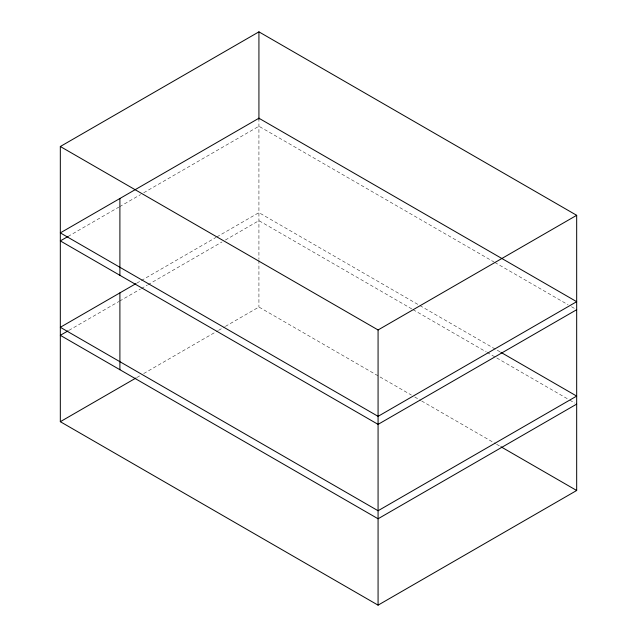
<?xml version="1.0" encoding="UTF-8"?>
<svg xmlns="http://www.w3.org/2000/svg" width="637" height="637" viewBox="0 0 637 637"><rect width="100%" height="100%" fill="white"/><g stroke="black" fill="none" stroke-linecap="round" stroke-linejoin="round"><path stroke-width="0.48" stroke-dasharray="3.19 2.39" d="M68.063 236.446L118.785 207.16M119.645 206.667L140.498 194.627M143.715 192.764L258.925 126.253L494.009 261.982M136.836 283.115L140.498 281.005M141.358 280.511L216.015 237.402M216.875 236.908L258.925 212.631L419.09 305.107M68.923 330.356L118.785 301.564M119.645 301.07L140.498 289.031M141.358 288.537L147.362 285.065M148.015 284.691L222.018 241.964M225.394 240.014L258.925 220.657L412.203 309.152M136.836 377.518L140.275 375.535M143.715 373.545L217.655 330.858M218.515 330.364L224.535 326.892M225.394 326.391L258.925 307.034L411.343 395.036M494.869 262.476L568.069 304.741M571.508 306.723L574.956 308.714M419.95 305.601L500.037 351.839M413.063 309.654L486.262 351.911M487.122 352.404L568.929 399.638M569.789 400.14L574.956 403.117M414.783 397.026L420.81 400.506M421.67 400.999L495.729 443.758M496.589 444.252L500.037 446.242M258.925 118.227L258.925 259.347M258.925 260.342L258.925 307.034"/><path stroke-width="0.96" d="M60.324 146.51L258.925 31.85L576.676 215.306L576.676 490.49L378.075 605.15L60.324 421.694L60.324 146.51L378.075 329.966L576.676 215.306M68.063 236.446L60.324 240.913L378.075 424.369L576.676 309.709M135.976 283.608L60.324 327.291L378.075 510.747L576.676 396.087L500.897 352.333M68.063 330.85L60.324 335.317L378.075 518.773L576.676 404.113M60.324 421.694L135.976 378.012M500.897 446.744L576.676 490.49M378.075 329.966L378.075 605.15M258.925 31.85L258.925 119.27M119.899 198.489L119.899 275.311M119.899 292.893L119.899 369.715M258.925 118.227L60.324 232.887L378.075 416.343L576.676 301.683L258.925 118.227"/></g></svg>
